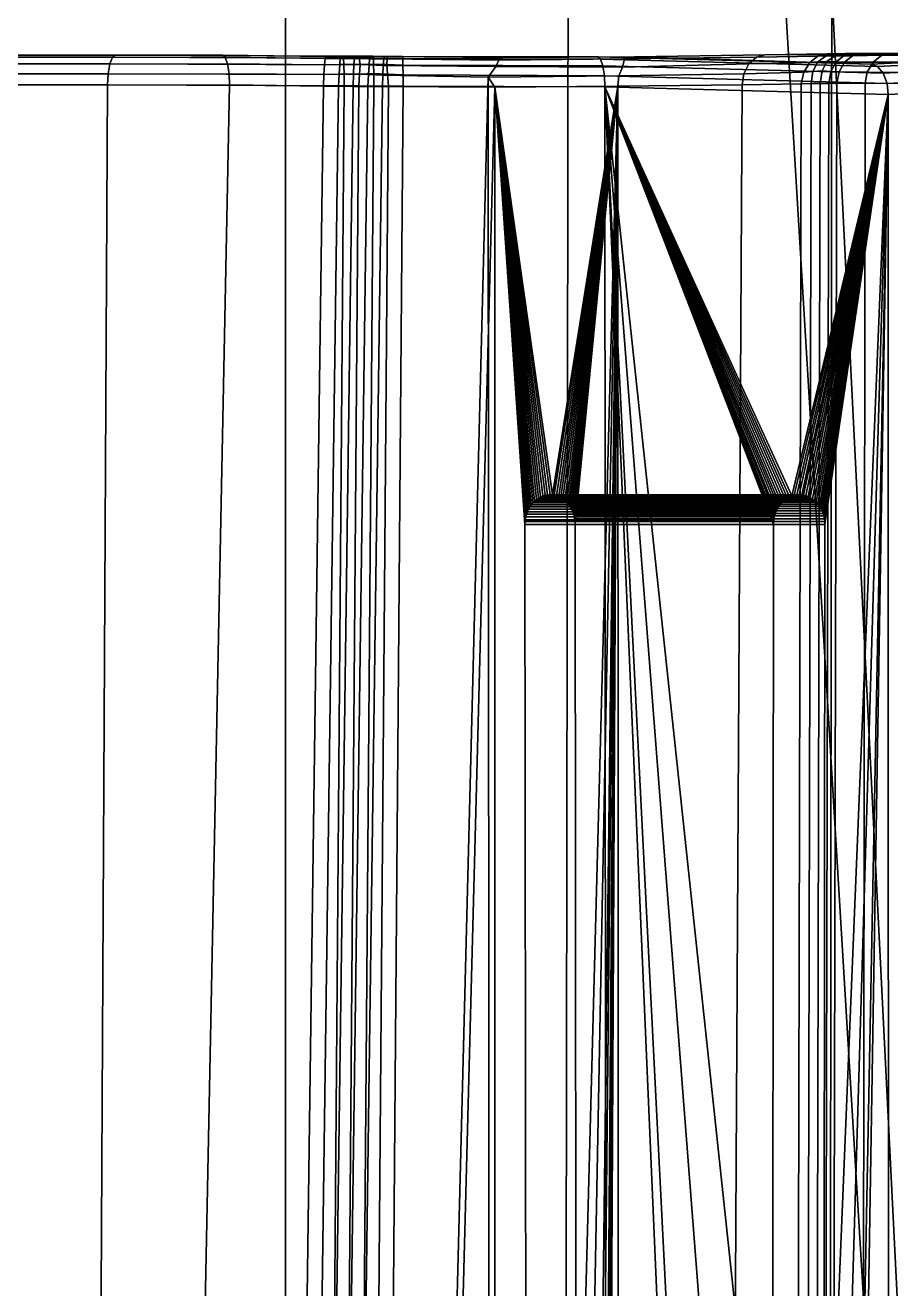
# Model space of a CAD drawing. Extents: x -11.8 to 11.8, y 0 to 23.8.
# Drawn here: x 9.103 to 10.554, y 17.733 to 19.852 of the extents above; entities that cross this region are included whole.
import ezdxf

# ---------------------------------------------------------------- set-up
doc = ezdxf.new("R2010")
doc.units = 0
doc.layers.add('SHP78CM5N_TRADECAD', color=251, linetype='CONTINUOUS')

msp = doc.modelspace()

# ---------------------------------------------------------------- linework, layer by layer
at = {"layer": 'SHP78CM5N_TRADECAD'}
for points in [[(9.5391, 4.3194, 33.0011), (9.0164, 4.4772, 33.0011), (9.0164, 21.874, 33.0011), (9.5391, 22.9691, 33.0011)], [(9.9902, 4.278, 32.9068), (9.5391, 4.3194, 33.0011), (9.5391, 22.9691, 33.0011), (10.0176, 22.9691, 32.9098)], [(10.4404, 4.4481, 32.6025), (9.9902, 4.278, 32.9068), (10.0176, 22.9691, 32.9098), (10.4583, 22.9691, 32.6203)], [(10.7448, 4.8089, 32.1522), (10.4404, 4.4481, 32.6025), (10.4583, 22.9691, 32.6203), (10.7478, 22.9691, 32.1796)], [(10.3045, 21.1022, 0.0442), (10.8391, 12.2355, 0.0397), (10.3738, 21.5475, 0.0442)], [(11.7095, 21.5475, 0.0443), (10.3738, 21.5475, 0.0442), (10.8391, 12.2355, 0.0397), (11.7095, 12.2436, 0.0397)], [(-0.9744, 21.5017, 0.042), (-11.8433, 14.8549, 0.0397), (10.8391, 12.2355, 0.0397), (0.464, 21.5017, 0.0422)], [(0.464, 21.5017, 0.0422), (10.8391, 12.2355, 0.0397), (5.4114, 21.5017, 0.0432)], [(10.8391, 12.2355, 0.0397), (10.3045, 21.1022, 0.0442), (9.2604, 21.1124, 0.044), (5.4114, 21.5017, 0.0432)], [(9.2538, 19.8016, 33.685), (8.7269, 19.8016, 33.6834), (8.7266, 19.801, 32.9934), (9.4337, 19.8016, 32.9918)], [(9.4383, 19.7981, 32.974), (9.4337, 19.8016, 32.9918), (8.7266, 19.801, 32.9934), (8.7266, 19.7975, 32.9749)], [(9.4423, 19.7869, 32.9576), (9.4383, 19.7981, 32.974), (8.7266, 19.7975, 32.9749), (8.7266, 19.7864, 32.958)], [(9.4448, 19.77, 32.9468), (9.4423, 19.7869, 32.9576), (8.7266, 19.7864, 32.958), (8.7266, 19.7695, 32.9469)], [(9.2538, 19.8016, 33.685), (9.2491, 19.7981, 33.7028), (8.727, 19.7981, 33.7018), (8.7269, 19.8016, 33.6834)], [(9.2491, 19.7981, 33.7028), (9.2448, 19.7869, 33.7192), (8.727, 19.7869, 33.7188), (8.727, 19.7981, 33.7018)], [(9.2448, 19.7869, 33.7192), (9.2419, 19.77, 33.73), (8.727, 19.77, 33.7299), (8.727, 19.7869, 33.7188)], [(9.6374, 19.7853, 33.7004), (9.6377, 19.7691, 33.7109), (9.2419, 19.77, 33.73), (9.2448, 19.7869, 33.7192)], [(9.6368, 19.7963, 33.6843), (9.6374, 19.7853, 33.7004), (9.2448, 19.7869, 33.7192), (9.2491, 19.7981, 33.7028)], [(9.636, 19.8001, 33.6654), (9.6368, 19.7963, 33.6843), (9.2491, 19.7981, 33.7028), (9.2538, 19.8016, 33.685)], [(9.636, 19.8001, 33.6654), (9.2538, 19.8016, 33.685), (9.4337, 19.8016, 32.9918), (9.6065, 19.7995, 32.9607)], [(9.6058, 19.796, 32.9403), (9.6065, 19.7995, 32.9607), (9.4337, 19.8016, 32.9918), (9.4383, 19.7981, 32.974)], [(9.6049, 19.7854, 32.9226), (9.6058, 19.796, 32.9403), (9.4383, 19.7981, 32.974), (9.4423, 19.7869, 32.9576)], [(9.6039, 19.7694, 32.9098), (9.6049, 19.7854, 32.9226), (9.4423, 19.7869, 32.9576), (9.4448, 19.77, 32.9468)], [(9.6308, 19.7959, 32.9342), (9.6058, 19.796, 32.9403), (9.6049, 19.7854, 32.9226), (9.6304, 19.7859, 32.9169)], [(9.6313, 19.7994, 32.9551), (9.6065, 19.7995, 32.9607), (9.6058, 19.796, 32.9403), (9.6308, 19.7959, 32.9342)], [(9.6609, 19.8, 33.6636), (9.636, 19.8001, 33.6654), (9.6065, 19.7995, 32.9607), (9.6313, 19.7994, 32.9551)], [(9.6541, 19.7863, 32.9116), (9.6304, 19.7859, 32.9169), (9.6291, 19.7698, 32.9057), (9.6533, 19.7704, 32.9013)], [(9.6541, 19.7863, 32.9116), (9.6551, 19.7959, 32.9282), (9.6308, 19.7959, 32.9342), (9.6304, 19.7859, 32.9169)], [(9.6551, 19.7959, 32.9282), (9.6561, 19.7993, 32.9495), (9.6313, 19.7994, 32.9551), (9.6308, 19.7959, 32.9342)], [(9.6859, 19.7998, 33.6607), (9.6609, 19.8, 33.6636), (9.6313, 19.7994, 32.9551), (9.6561, 19.7993, 32.9495)], [(9.6368, 19.7963, 33.6843), (9.636, 19.8001, 33.6654), (9.6609, 19.8, 33.6636), (9.6629, 19.7963, 33.6833)], [(9.6646, 19.786, 33.6989), (9.6374, 19.7853, 33.7004), (9.6368, 19.7963, 33.6843), (9.6629, 19.7963, 33.6833)], [(9.6541, 19.7863, 32.9116), (9.6533, 19.7704, 32.9013), (9.6785, 19.7692, 32.8966), (9.6799, 19.7853, 32.9068)], [(9.6541, 19.7863, 32.9116), (9.6799, 19.7853, 32.9068), (9.6803, 19.7956, 32.9234), (9.6551, 19.7959, 32.9282)], [(9.6803, 19.7956, 32.9234), (9.6808, 19.7992, 32.9439), (9.6561, 19.7993, 32.9495), (9.6551, 19.7959, 32.9282)], [(9.7107, 19.7996, 33.6565), (9.6859, 19.7998, 33.6607), (9.6561, 19.7993, 32.9495), (9.6808, 19.7992, 32.9439)], [(9.6629, 19.7963, 33.6833), (9.6609, 19.8, 33.6636), (9.6859, 19.7998, 33.6607), (9.6867, 19.7964, 33.6817)], [(9.6872, 19.7867, 33.6976), (9.6646, 19.786, 33.6989), (9.6629, 19.7963, 33.6833), (9.6867, 19.7964, 33.6817)], [(9.6872, 19.7867, 33.6976), (9.6874, 19.7708, 33.7073), (9.6637, 19.7699, 33.7094), (9.6646, 19.786, 33.6989)], [(9.6799, 19.7853, 32.9068), (9.7032, 19.7844, 32.9026), (9.7044, 19.7952, 32.9189), (9.6803, 19.7956, 32.9234)], [(9.7044, 19.7952, 32.9189), (9.7056, 19.7991, 32.9383), (9.6808, 19.7992, 32.9439), (9.6803, 19.7956, 32.9234)], [(9.7355, 19.7995, 33.6512), (9.7107, 19.7996, 33.6565), (9.6808, 19.7992, 32.9439), (9.7056, 19.7991, 32.9383)], [(9.6867, 19.7964, 33.6817), (9.6859, 19.7998, 33.6607), (9.7107, 19.7996, 33.6565), (9.71, 19.796, 33.6768)], [(9.6872, 19.7867, 33.6976), (9.6867, 19.7964, 33.6817), (9.71, 19.796, 33.6768), (9.7091, 19.7858, 33.6931)], [(9.6872, 19.7867, 33.6976), (9.7091, 19.7858, 33.6931), (9.7107, 19.7698, 33.7035), (9.6874, 19.7708, 33.7073)], [(9.8919, 19.7824, 32.8593), (9.8973, 19.7934, 32.8738), (9.7044, 19.7952, 32.9189), (9.7032, 19.7844, 32.9026)], [(9.8973, 19.7934, 32.8738), (9.903, 19.7978, 32.8908), (9.7056, 19.7991, 32.9383), (9.7044, 19.7952, 32.9189)], [(10.0634, 19.7985, 33.578), (9.7355, 19.7995, 33.6512), (9.7056, 19.7991, 32.9383), (9.903, 19.7978, 32.8908)], [(9.71, 19.796, 33.6768), (9.736, 19.7958, 33.6708), (9.7364, 19.785, 33.6874), (9.7091, 19.7858, 33.6931)], [(9.7107, 19.7996, 33.6565), (9.7355, 19.7995, 33.6512), (9.736, 19.7958, 33.6708), (9.71, 19.796, 33.6768)], [(10.0634, 19.7985, 33.578), (10.0676, 19.795, 33.5959), (9.736, 19.7958, 33.6708), (9.7355, 19.7995, 33.6512)], [(10.0676, 19.795, 33.5959), (10.0715, 19.7839, 33.6124), (9.7364, 19.785, 33.6874), (9.736, 19.7958, 33.6708)], [(9.8973, 19.7934, 32.8738), (9.8919, 19.7824, 32.8593), (10.1045, 19.7812, 32.7351), (10.1076, 19.7953, 32.754)], [(9.903, 19.7978, 32.8908), (9.8973, 19.7934, 32.8738), (10.1076, 19.7953, 32.754), (10.1248, 19.7988, 32.7632)], [(10.0634, 19.7985, 33.578), (9.903, 19.7978, 32.8908), (10.1248, 19.7988, 32.7632), (10.5218, 19.7865, 33.3359)], [(10.5218, 19.7865, 33.3359), (10.5323, 19.7827, 33.3511), (10.0676, 19.795, 33.5959), (10.0634, 19.7985, 33.578)], [(10.5323, 19.7827, 33.3511), (10.5419, 19.7713, 33.365), (10.0715, 19.7839, 33.6124), (10.0676, 19.795, 33.5959)], [(10.1045, 19.7812, 32.7351), (10.0983, 19.7668, 32.7249), (10.308, 19.7703, 32.5711), (10.3165, 19.7873, 32.5784)], [(10.1076, 19.7953, 32.754), (10.1045, 19.7812, 32.7351), (10.3165, 19.7873, 32.5784), (10.3293, 19.7984, 32.5895)], [(10.1248, 19.7988, 32.7632), (10.1076, 19.7953, 32.754), (10.3293, 19.7984, 32.5895), (10.3431, 19.802, 32.6017)], [(10.8573, 19.803, 33.0539), (10.5218, 19.7865, 33.3359), (10.1248, 19.7988, 32.7632), (10.3431, 19.802, 32.6017)], [(10.4086, 19.7731, 32.4366), (10.4184, 19.7893, 32.4438), (10.3165, 19.7873, 32.5784), (10.308, 19.7703, 32.5711)], [(10.4184, 19.7893, 32.4438), (10.4321, 19.8, 32.4541), (10.3293, 19.7984, 32.5895), (10.3165, 19.7873, 32.5784)], [(10.4321, 19.8, 32.4541), (10.448, 19.8038, 32.4659), (10.3431, 19.802, 32.6017), (10.3293, 19.7984, 32.5895)], [(11.0023, 19.8041, 32.8809), (10.8573, 19.803, 33.0539), (10.3431, 19.802, 32.6017), (10.448, 19.8038, 32.4659)], [(10.4323, 19.7902, 32.4242), (10.4184, 19.7893, 32.4438), (10.4086, 19.7731, 32.4366), (10.4239, 19.7742, 32.4174)], [(10.4462, 19.8004, 32.434), (10.4321, 19.8, 32.4541), (10.4184, 19.7893, 32.4438), (10.4323, 19.7902, 32.4242)], [(10.4474, 19.7911, 32.4031), (10.4323, 19.7902, 32.4242), (10.4239, 19.7742, 32.4174), (10.4392, 19.7752, 32.3971)], [(10.4631, 19.804, 32.446), (10.448, 19.8038, 32.4659), (10.4321, 19.8, 32.4541), (10.4462, 19.8004, 32.434)], [(10.4474, 19.7911, 32.4031), (10.4606, 19.8007, 32.4129), (10.4462, 19.8004, 32.434), (10.4323, 19.7902, 32.4242)], [(10.4474, 19.7911, 32.4031), (10.4392, 19.7752, 32.3971), (10.454, 19.7744, 32.3764), (10.4627, 19.7904, 32.3821)], [(10.4606, 19.8007, 32.4129), (10.4777, 19.8041, 32.4257), (10.4631, 19.804, 32.446), (10.4462, 19.8004, 32.434)], [(10.4474, 19.7911, 32.4031), (10.4627, 19.7904, 32.3821), (10.4758, 19.8006, 32.3924), (10.4606, 19.8007, 32.4129)], [(11.018, 19.8043, 32.8615), (11.0023, 19.8041, 32.8809), (10.448, 19.8038, 32.4659), (10.4631, 19.804, 32.446)], [(10.454, 19.7744, 32.3764), (10.4676, 19.7736, 32.3562), (10.4768, 19.7898, 32.3629), (10.4627, 19.7904, 32.3821)], [(10.4758, 19.8006, 32.3924), (10.492, 19.8042, 32.4051), (10.4777, 19.8041, 32.4257), (10.4606, 19.8007, 32.4129)], [(10.4627, 19.7904, 32.3821), (10.4768, 19.7898, 32.3629), (10.4902, 19.8005, 32.3727), (10.4758, 19.8006, 32.3924)], [(11.033, 19.8044, 32.8415), (11.018, 19.8043, 32.8615), (10.4631, 19.804, 32.446), (10.4777, 19.8041, 32.4257)], [(10.5148, 19.7732, 32.2842), (10.5247, 19.7901, 32.2893), (10.4768, 19.7898, 32.3629), (10.4676, 19.7736, 32.3562)], [(10.4902, 19.8005, 32.3727), (10.5058, 19.8043, 32.3843), (10.492, 19.8042, 32.4051), (10.4758, 19.8006, 32.3924)], [(10.5247, 19.7901, 32.2893), (10.5397, 19.8013, 32.2971), (10.4902, 19.8005, 32.3727), (10.4768, 19.7898, 32.3629)], [(11.0473, 19.8045, 32.8209), (11.033, 19.8044, 32.8415), (10.4777, 19.8041, 32.4257), (10.492, 19.8042, 32.4051)], [(10.5397, 19.8013, 32.2971), (10.5561, 19.8048, 32.3055), (10.5058, 19.8043, 32.3843), (10.4902, 19.8005, 32.3727)], [(11.0608, 19.8046, 32.7998), (11.0473, 19.8045, 32.8209), (10.492, 19.8042, 32.4051), (10.5058, 19.8043, 32.3843)], [(11.1695, 19.8047, 32.6244), (11.0608, 19.8046, 32.7998), (10.5058, 19.8043, 32.3843), (10.5561, 19.8048, 32.3055)], [(10.5989, 19.7727, 32.106), (10.6095, 19.7896, 32.1095), (10.5247, 19.7901, 32.2893), (10.5148, 19.7732, 32.2842)], [(10.5323, 19.7827, 33.3511), (10.5218, 19.7865, 33.3359), (10.8573, 19.803, 33.0539), (10.8711, 19.7995, 33.0661)], [(10.6095, 19.7896, 32.1095), (10.6256, 19.8007, 32.1148), (10.5397, 19.8013, 32.2971), (10.5247, 19.7901, 32.2893)], [(10.5419, 19.7713, 33.365), (10.5323, 19.7827, 33.3511), (10.8711, 19.7995, 33.0661), (10.8838, 19.7884, 33.0774)], [(10.6256, 19.8007, 32.1148), (10.6431, 19.8042, 32.1205), (10.5561, 19.8048, 32.3055), (10.5397, 19.8013, 32.2971)], [(10.5483, 19.7542, 33.3741), (10.5419, 19.7713, 33.365), (10.8838, 19.7884, 33.0774), (10.892, 19.7715, 33.0848)], [(9.4453, 19.7516, 32.9434), (9.4448, 19.77, 32.9468), (8.7266, 19.7695, 32.9469), (8.7267, 19.7511, 32.9434)], [(9.2419, 19.77, 33.73), (9.2409, 19.7516, 33.7334), (8.7269, 19.7516, 33.7334), (8.727, 19.77, 33.7299)], [(9.6377, 19.7691, 33.7109), (9.6377, 19.75, 33.7144), (9.2409, 19.7516, 33.7334), (9.2419, 19.77, 33.73)], [(9.603, 19.7498, 32.9036), (9.6039, 19.7694, 32.9098), (9.4448, 19.77, 32.9468), (9.4453, 19.7516, 32.9434)], [(9.6039, 19.7694, 32.9098), (9.603, 19.7498, 32.9036), (9.628, 19.7494, 32.9012), (9.6291, 19.7698, 32.9057)], [(9.6304, 19.7859, 32.9169), (9.6049, 19.7854, 32.9226), (9.6039, 19.7694, 32.9098), (9.6291, 19.7698, 32.9057)], [(9.6291, 19.7698, 32.9057), (9.628, 19.7494, 32.9012), (9.6529, 19.7491, 32.8977), (9.6533, 19.7704, 32.9013)], [(9.6637, 19.7699, 33.7094), (9.6377, 19.7691, 33.7109), (9.6374, 19.7853, 33.7004), (9.6646, 19.786, 33.6989)], [(9.6626, 19.7499, 33.7132), (9.6377, 19.75, 33.7144), (9.6377, 19.7691, 33.7109), (9.6637, 19.7699, 33.7094)], [(9.6533, 19.7704, 32.9013), (9.6529, 19.7491, 32.8977), (9.6775, 19.749, 32.8933), (9.6785, 19.7692, 32.8966)], [(9.6874, 19.7708, 33.7073), (9.6874, 19.7498, 33.7108), (9.6626, 19.7499, 33.7132), (9.6637, 19.7699, 33.7094)], [(9.6775, 19.749, 32.8933), (9.7019, 19.749, 32.888), (9.7024, 19.7681, 32.8917), (9.6785, 19.7692, 32.8966)], [(9.6785, 19.7692, 32.8966), (9.7024, 19.7681, 32.8917), (9.7032, 19.7844, 32.9026), (9.6799, 19.7853, 32.9068)], [(9.7107, 19.7698, 33.7035), (9.7121, 19.7497, 33.7072), (9.6874, 19.7498, 33.7108), (9.6874, 19.7708, 33.7073)], [(9.8904, 19.7478, 32.8411), (9.8795, 19.7645, 32.8485), (9.7024, 19.7681, 32.8917), (9.7019, 19.749, 32.888)], [(9.8795, 19.7645, 32.8485), (9.8919, 19.7824, 32.8593), (9.7032, 19.7844, 32.9026), (9.7024, 19.7681, 32.8917)], [(9.7091, 19.7858, 33.6931), (9.7364, 19.785, 33.6874), (9.7366, 19.7688, 33.6985), (9.7107, 19.7698, 33.7035)], [(9.7366, 19.7688, 33.6985), (9.7365, 19.7496, 33.7026), (9.7121, 19.7497, 33.7072), (9.7107, 19.7698, 33.7035)], [(10.0715, 19.7839, 33.6124), (10.0741, 19.7669, 33.6232), (9.7366, 19.7688, 33.6985), (9.7364, 19.785, 33.6874)], [(10.0741, 19.7669, 33.6232), (10.0749, 19.7485, 33.6266), (9.7365, 19.7496, 33.7026), (9.7366, 19.7688, 33.6985)], [(9.8919, 19.7824, 32.8593), (9.8795, 19.7645, 32.8485), (10.0983, 19.7668, 32.7249), (10.1045, 19.7812, 32.7351)], [(9.8795, 19.7645, 32.8485), (9.8904, 19.7478, 32.8411), (10.0966, 19.7496, 32.7218), (10.0983, 19.7668, 32.7249)], [(10.5419, 19.7713, 33.365), (10.5483, 19.7542, 33.3741), (10.0741, 19.7669, 33.6232), (10.0715, 19.7839, 33.6124)], [(10.5483, 19.7542, 33.3741), (10.5503, 19.7357, 33.377), (10.0749, 19.7485, 33.6266), (10.0741, 19.7669, 33.6232)], [(10.0983, 19.7668, 32.7249), (10.0966, 19.7496, 32.7218), (10.3053, 19.7519, 32.5689), (10.308, 19.7703, 32.5711)], [(10.4041, 19.7536, 32.4333), (10.4086, 19.7731, 32.4366), (10.308, 19.7703, 32.5711), (10.3053, 19.7519, 32.5689)], [(10.4086, 19.7731, 32.4366), (10.4041, 19.7536, 32.4333), (10.4207, 19.7538, 32.4146), (10.4239, 19.7742, 32.4174)], [(10.4239, 19.7742, 32.4174), (10.4207, 19.7538, 32.4146), (10.4362, 19.754, 32.3951), (10.4392, 19.7752, 32.3971)], [(10.4392, 19.7752, 32.3971), (10.4362, 19.754, 32.3951), (10.4507, 19.7542, 32.3747), (10.454, 19.7744, 32.3764)], [(10.4507, 19.7542, 32.3747), (10.464, 19.7544, 32.3537), (10.4676, 19.7736, 32.3562), (10.454, 19.7744, 32.3764)], [(10.5116, 19.7548, 32.2826), (10.5148, 19.7732, 32.2842), (10.4676, 19.7736, 32.3562), (10.464, 19.7544, 32.3537)], [(10.5956, 19.7543, 32.1049), (10.5989, 19.7727, 32.106), (10.5148, 19.7732, 32.2842), (10.5116, 19.7548, 32.2826)], [(10.5503, 19.7357, 33.377), (10.5483, 19.7542, 33.3741), (10.892, 19.7715, 33.0848), (10.8946, 19.7531, 33.0873)], [(9.1491, 4.8909, 32.9415), (9.4453, 19.7516, 32.9434), (8.7267, 19.7511, 32.9434), (8.4975, 4.8901, 32.9434)], [(8.7269, 19.7516, 33.7334), (9.2409, 19.7516, 33.7334), (9.1675, 5.7975, 33.7316), (8.5088, 5.7928, 33.7334)], [(9.4453, 19.7516, 32.9434), (9.1491, 4.8909, 32.9415), (9.4024, 4.8905, 32.949), (9.603, 19.7498, 32.9036)], [(9.1675, 5.7975, 33.7316), (9.2409, 19.7516, 33.7334), (9.6377, 19.75, 33.7144), (9.5289, 5.8, 33.7295)], [(9.4024, 4.8905, 32.949), (9.4272, 4.8906, 32.9465), (9.628, 19.7494, 32.9012), (9.603, 19.7498, 32.9036)], [(9.4272, 4.8906, 32.9465), (9.4519, 4.8906, 32.943), (9.6529, 19.7491, 32.8977), (9.628, 19.7494, 32.9012)], [(9.4519, 4.8906, 32.943), (9.4765, 4.8906, 32.9386), (9.6775, 19.749, 32.8933), (9.6529, 19.7491, 32.8977)], [(9.4765, 4.8906, 32.9386), (9.5009, 4.8906, 32.9333), (9.7019, 19.749, 32.888), (9.6775, 19.749, 32.8933)], [(9.5009, 4.8906, 32.9333), (9.8895, 4.8904, 32.842), (9.8795, 19.7645, 32.8485)], [(9.5009, 4.8906, 32.9333), (9.8795, 19.7645, 32.8485), (9.8904, 19.7478, 32.8411)], [(9.8904, 19.7478, 32.8411), (9.7019, 19.749, 32.888), (9.5009, 4.8906, 32.9333)], [(9.6377, 19.75, 33.7144), (9.6626, 19.7499, 33.7132), (9.5534, 5.7989, 33.7288), (9.5289, 5.8, 33.7295)], [(9.6626, 19.7499, 33.7132), (9.6874, 19.7498, 33.7108), (9.5777, 5.7954, 33.7269), (9.5534, 5.7989, 33.7288)], [(9.6874, 19.7498, 33.7108), (9.7121, 19.7497, 33.7072), (9.6014, 5.7895, 33.7238), (9.5777, 5.7954, 33.7269)], [(9.7121, 19.7497, 33.7072), (9.7365, 19.7496, 33.7026), (9.6242, 5.7813, 33.7197), (9.6014, 5.7895, 33.7238)], [(9.6242, 5.7813, 33.7197), (9.7365, 19.7496, 33.7026), (10.0749, 19.7485, 33.6266), (10.0836, 5.5886, 33.6232)], [(9.8904, 19.7478, 32.8411), (9.8795, 19.7645, 32.8485), (9.8895, 4.8904, 32.842)], [(9.9427, 17.1145, 32.816), (9.9409, 19.0145, 32.8132), (9.8904, 19.7478, 32.8411), (9.8895, 4.8904, 32.842)], [(9.9871, 19.0643, 32.7835), (10.0966, 19.7496, 32.7218), (9.8904, 19.7478, 32.8411)], [(9.9415, 19.0227, 32.8129), (9.9423, 19.0273, 32.8123), (9.8904, 19.7478, 32.8411)], [(9.9636, 19.059, 32.7986), (9.9672, 19.0609, 32.7963), (9.8904, 19.7478, 32.8411)], [(9.983, 19.0645, 32.7862), (9.9871, 19.0643, 32.7835), (9.8904, 19.7478, 32.8411)], [(9.9789, 19.0643, 32.7888), (9.983, 19.0645, 32.7862), (9.8904, 19.7478, 32.8411)], [(9.9542, 19.051, 32.8047), (9.9571, 19.054, 32.8028), (9.8904, 19.7478, 32.8411)], [(9.9748, 19.0636, 32.7914), (9.9789, 19.0643, 32.7888), (9.8904, 19.7478, 32.8411)], [(9.945, 19.0361, 32.8106), (9.9469, 19.0402, 32.8094), (9.8904, 19.7478, 32.8411)], [(9.9709, 19.0625, 32.7939), (9.9748, 19.0636, 32.7914), (9.8904, 19.7478, 32.8411)], [(9.9423, 19.0273, 32.8123), (9.9435, 19.0318, 32.8116), (9.8904, 19.7478, 32.8411)], [(9.9435, 19.0318, 32.8116), (9.945, 19.0361, 32.8106), (9.8904, 19.7478, 32.8411)], [(9.9571, 19.054, 32.8028), (9.9603, 19.0566, 32.8008), (9.8904, 19.7478, 32.8411)], [(9.9672, 19.0609, 32.7963), (9.9709, 19.0625, 32.7939), (9.8904, 19.7478, 32.8411)], [(9.9409, 19.0145, 32.8132), (9.9411, 19.0195, 32.8131), (9.8904, 19.7478, 32.8411)], [(9.9469, 19.0402, 32.8094), (9.949, 19.0441, 32.808), (9.8904, 19.7478, 32.8411)], [(9.9515, 19.0477, 32.8064), (9.9542, 19.051, 32.8047), (9.8904, 19.7478, 32.8411)], [(9.9603, 19.0566, 32.8008), (9.9636, 19.059, 32.7986), (9.8904, 19.7478, 32.8411)], [(9.9411, 19.0195, 32.8131), (9.9415, 19.0227, 32.8129), (9.8904, 19.7478, 32.8411)], [(9.949, 19.0441, 32.808), (9.9515, 19.0477, 32.8064), (9.8904, 19.7478, 32.8411)], [(10.0966, 19.7496, 32.7218), (9.9871, 19.0643, 32.7835), (9.9898, 19.0639, 32.7818)], [(10.0966, 19.7496, 32.7218), (9.9898, 19.0639, 32.7818), (9.9938, 19.0629, 32.7793)], [(10.0966, 19.7496, 32.7218), (9.9938, 19.0629, 32.7793), (9.9976, 19.0615, 32.7768)], [(10.0966, 19.7496, 32.7218), (9.9976, 19.0615, 32.7768), (10.0012, 19.0597, 32.7745)], [(10.0966, 19.7496, 32.7218), (10.0012, 19.0597, 32.7745), (10.0046, 19.0575, 32.7723)], [(10.0966, 19.7496, 32.7218), (10.0046, 19.0575, 32.7723), (10.0079, 19.0549, 32.7702)], [(10.0966, 19.7496, 32.7218), (10.0079, 19.0549, 32.7702), (10.0109, 19.052, 32.7683)], [(10.0966, 19.7496, 32.7218), (10.0109, 19.052, 32.7683), (10.0137, 19.0488, 32.7665)], [(10.0966, 19.7496, 32.7218), (10.0137, 19.0488, 32.7665), (10.0162, 19.0453, 32.7649)], [(10.0966, 19.7496, 32.7218), (10.0162, 19.0453, 32.7649), (10.0185, 19.0415, 32.7635)], [(10.0966, 19.7496, 32.7218), (10.0185, 19.0415, 32.7635), (10.0204, 19.0375, 32.7622)], [(10.0966, 19.7496, 32.7218), (10.0204, 19.0375, 32.7622), (10.0221, 19.0333, 32.7612)], [(10.0966, 19.7496, 32.7218), (10.0221, 19.0333, 32.7612), (10.0234, 19.0289, 32.7604)], [(10.0966, 19.7496, 32.7218), (10.0234, 19.0289, 32.7604), (10.0243, 19.0242, 32.7598)], [(10.0966, 19.7496, 32.7218), (10.0243, 19.0242, 32.7598), (10.0249, 19.0195, 32.7594)], [(10.0966, 19.7496, 32.7218), (10.0249, 19.0195, 32.7594), (10.0251, 19.0145, 32.7593)], [(10.0966, 19.7496, 32.7218), (10.0251, 19.0145, 32.7593), (10.0269, 17.1145, 32.762)], [(10.0269, 17.1145, 32.762), (10.0277, 16.1395, 32.7634), (10.0966, 19.7496, 32.7218)], [(10.0966, 19.7496, 32.7218), (10.0277, 16.1395, 32.7634), (10.0295, 14.2395, 32.7661)], [(10.0295, 14.2395, 32.7661), (10.0301, 13.2695, 32.7676), (10.0966, 19.7496, 32.7218)], [(10.0966, 19.7496, 32.7218), (10.0301, 13.2695, 32.7676), (10.0304, 13.2645, 32.7675)], [(10.0966, 19.7496, 32.7218), (10.0304, 13.2645, 32.7675), (10.0321, 11.3645, 32.7702)], [(10.0321, 11.3645, 32.7702), (10.0326, 10.3945, 32.7714), (10.0966, 19.7496, 32.7218)], [(10.0966, 19.7496, 32.7218), (10.0326, 10.3945, 32.7714), (10.0328, 10.3895, 32.7713)], [(10.0328, 10.3895, 32.7713), (10.034, 8.4895, 32.7732), (10.0966, 19.7496, 32.7218)], [(10.034, 8.4895, 32.7732), (10.0346, 7.5145, 32.7742), (10.0966, 19.7496, 32.7218)], [(10.0966, 19.7496, 32.7218), (10.0346, 7.5145, 32.7742), (10.0359, 5.6145, 32.7761), (10.102, 4.8903, 32.7336)], [(10.0749, 19.7485, 33.6266), (10.5503, 19.7357, 33.377), (10.3885, 19.0625, 33.4615)], [(10.0836, 5.5886, 33.6232), (10.0749, 19.7485, 33.6266), (10.3539, 13.2645, 33.4735), (10.355, 11.3645, 33.4753)], [(10.0749, 19.7485, 33.6266), (10.3885, 19.0625, 33.4615), (10.3847, 19.0609, 33.4637)], [(10.0749, 19.7485, 33.6266), (10.3847, 19.0609, 33.4637), (10.381, 19.059, 33.4658)], [(10.0749, 19.7485, 33.6266), (10.381, 19.059, 33.4658), (10.3776, 19.0566, 33.4679)], [(10.0749, 19.7485, 33.6266), (10.3776, 19.0566, 33.4679), (10.3743, 19.054, 33.4698)], [(10.0749, 19.7485, 33.6266), (10.3743, 19.054, 33.4698), (10.3713, 19.051, 33.4716)], [(10.0749, 19.7485, 33.6266), (10.3713, 19.051, 33.4716), (10.3685, 19.0477, 33.4732)], [(10.0749, 19.7485, 33.6266), (10.3685, 19.0477, 33.4732), (10.366, 19.0441, 33.4746)], [(10.0749, 19.7485, 33.6266), (10.366, 19.0441, 33.4746), (10.3638, 19.0402, 33.4759)], [(10.0749, 19.7485, 33.6266), (10.3638, 19.0402, 33.4759), (10.3619, 19.0361, 33.477)], [(10.0749, 19.7485, 33.6266), (10.3619, 19.0361, 33.477), (10.3604, 19.0318, 33.4779)], [(10.0749, 19.7485, 33.6266), (10.3604, 19.0318, 33.4779), (10.3591, 19.0273, 33.4787)], [(10.0749, 19.7485, 33.6266), (10.3591, 19.0273, 33.4787), (10.3583, 19.0227, 33.4792)], [(10.0749, 19.7485, 33.6266), (10.3583, 19.0227, 33.4792), (10.3579, 19.0195, 33.4794)], [(10.0749, 19.7485, 33.6266), (10.3579, 19.0195, 33.4794), (10.3577, 19.0145, 33.4795)], [(10.0749, 19.7485, 33.6266), (10.3577, 19.0145, 33.4795), (10.356, 17.1145, 33.4768)], [(10.0749, 19.7485, 33.6266), (10.3551, 16.1395, 33.4754), (10.3534, 14.2395, 33.4727)], [(10.0749, 19.7485, 33.6266), (10.356, 17.1145, 33.4768), (10.3551, 16.1395, 33.4754)], [(10.0749, 19.7485, 33.6266), (10.3534, 14.2395, 33.4727), (10.3539, 13.2645, 33.4735)], [(10.102, 4.8903, 32.7336), (10.2223, 4.8903, 32.6393), (10.3053, 19.7519, 32.5689), (10.0966, 19.7496, 32.7218)], [(10.3053, 19.7519, 32.5689), (10.2223, 4.8903, 32.6393), (10.3698, 4.8904, 32.5108), (10.4041, 19.7536, 32.4333)], [(10.3698, 4.8904, 32.5108), (10.3863, 4.8904, 32.4921), (10.4207, 19.7538, 32.4146), (10.4041, 19.7536, 32.4333)], [(10.3863, 4.8904, 32.4921), (10.4018, 4.8903, 32.4726), (10.4362, 19.754, 32.3951), (10.4207, 19.7538, 32.4146)], [(10.4018, 4.8903, 32.4726), (10.4161, 4.8901, 32.4523), (10.4507, 19.7542, 32.3747), (10.4362, 19.754, 32.3951)], [(10.4161, 4.8901, 32.4523), (10.4294, 4.8898, 32.4313), (10.464, 19.7544, 32.3537), (10.4507, 19.7542, 32.3747)], [(10.5116, 19.7548, 32.2826), (10.464, 19.7544, 32.3537), (10.4294, 4.8898, 32.4313), (10.4894, 3.9459, 32.3223)], [(10.4894, 3.9459, 32.3223), (10.5848, 3.9462, 32.1012), (10.5956, 19.7543, 32.1049), (10.5116, 19.7548, 32.2826)], [(10.5526, 4.8909, 33.3753), (10.5503, 19.7357, 33.377), (10.8946, 19.7531, 33.0873), (10.8, 4.8909, 33.1847)], [(10.5503, 19.7357, 33.377), (10.3925, 19.0636, 33.4591), (10.3885, 19.0625, 33.4615)], [(10.5503, 19.7357, 33.377), (10.3966, 19.0643, 33.4567), (10.3925, 19.0636, 33.4591)], [(10.5503, 19.7357, 33.377), (10.4009, 19.0645, 33.4542), (10.3966, 19.0643, 33.4567)], [(10.5503, 19.7357, 33.377), (10.4051, 19.0643, 33.4517), (10.4009, 19.0645, 33.4542)], [(10.5503, 19.7357, 33.377), (10.4079, 19.0639, 33.4501), (10.4051, 19.0643, 33.4517)], [(10.5503, 19.7357, 33.377), (10.4119, 19.0629, 33.4477), (10.4079, 19.0639, 33.4501)], [(10.5503, 19.7357, 33.377), (10.4158, 19.0615, 33.4454), (10.4119, 19.0629, 33.4477)], [(10.5503, 19.7357, 33.377), (10.4195, 19.0597, 33.4432), (10.4158, 19.0615, 33.4454)], [(10.5503, 19.7357, 33.377), (10.423, 19.0575, 33.4411), (10.4195, 19.0597, 33.4432)], [(10.5503, 19.7357, 33.377), (10.4264, 19.0549, 33.4392), (10.423, 19.0575, 33.4411)], [(10.5503, 19.7357, 33.377), (10.4295, 19.052, 33.4374), (10.4264, 19.0549, 33.4392)], [(10.5503, 19.7357, 33.377), (10.4323, 19.0488, 33.4357), (10.4295, 19.052, 33.4374)], [(10.5503, 19.7357, 33.377), (10.4349, 19.0453, 33.4342), (10.4323, 19.0488, 33.4357)], [(10.5503, 19.7357, 33.377), (10.4372, 19.0415, 33.4328), (10.4349, 19.0453, 33.4342)], [(10.5503, 19.7357, 33.377), (10.4392, 19.0375, 33.4316), (10.4372, 19.0415, 33.4328)], [(10.5503, 19.7357, 33.377), (10.4409, 19.0333, 33.4306), (10.4392, 19.0375, 33.4316)], [(10.5503, 19.7357, 33.377), (10.4422, 19.0289, 33.4298), (10.4409, 19.0333, 33.4306)], [(10.5503, 19.7357, 33.377), (10.4422, 17.1145, 33.4261), (10.444, 19.0145, 33.4288)], [(10.5503, 19.7357, 33.377), (10.4432, 19.0242, 33.4292), (10.4422, 19.0289, 33.4298)], [(10.5503, 19.7357, 33.377), (10.4428, 16.1395, 33.4269), (10.4422, 17.1145, 33.4261)], [(10.5503, 19.7357, 33.377), (10.4439, 14.2395, 33.4286), (10.4428, 16.1395, 33.4269)], [(10.5503, 19.7357, 33.377), (10.4438, 19.0195, 33.4289), (10.4432, 19.0242, 33.4292)], [(10.5503, 19.7357, 33.377), (10.444, 19.0145, 33.4288), (10.4438, 19.0195, 33.4289)], [(10.5503, 19.7357, 33.377), (10.4444, 13.2645, 33.4295), (10.4439, 14.2395, 33.4286)], [(10.4444, 13.2645, 33.4295), (10.5503, 19.7357, 33.377), (10.5526, 4.8909, 33.3753), (10.4456, 11.3645, 33.4313)], [(9.949, 19.0441, 32.808), (10.366, 19.0441, 33.4746), (10.3685, 19.0477, 33.4732), (9.9515, 19.0477, 32.8064)], [(9.9515, 19.0477, 32.8064), (10.3685, 19.0477, 33.4732), (10.3713, 19.051, 33.4716), (9.9542, 19.051, 32.8047)], [(9.9542, 19.051, 32.8047), (10.3713, 19.051, 33.4716), (10.3743, 19.054, 33.4698), (9.9571, 19.054, 32.8028)], [(9.9571, 19.054, 32.8028), (10.3743, 19.054, 33.4698), (10.3776, 19.0566, 33.4679), (9.9603, 19.0566, 32.8008)], [(9.9603, 19.0566, 32.8008), (10.3776, 19.0566, 33.4679), (10.381, 19.059, 33.4658), (9.9636, 19.059, 32.7986)], [(9.9636, 19.059, 32.7986), (10.381, 19.059, 33.4658), (10.3847, 19.0609, 33.4637), (9.9672, 19.0609, 32.7963)], [(9.9672, 19.0609, 32.7963), (10.3847, 19.0609, 33.4637), (10.3885, 19.0625, 33.4615), (9.9709, 19.0625, 32.7939)], [(9.9709, 19.0625, 32.7939), (10.3885, 19.0625, 33.4615), (10.3925, 19.0636, 33.4591), (9.9748, 19.0636, 32.7914)], [(9.9748, 19.0636, 32.7914), (10.3925, 19.0636, 33.4591), (10.3966, 19.0643, 33.4567), (9.9789, 19.0643, 32.7888)], [(9.9789, 19.0643, 32.7888), (10.3966, 19.0643, 33.4567), (10.4009, 19.0645, 33.4542), (9.983, 19.0645, 32.7862)], [(9.9871, 19.0643, 32.7835), (9.983, 19.0645, 32.7862), (10.4009, 19.0645, 33.4542), (10.4051, 19.0643, 33.4517)], [(9.983, 19.0645, 32.7862), (9.9871, 19.0643, 32.7835), (9.9871, 19.0643, 32.7835)], [(9.9871, 19.0643, 32.7835), (9.9871, 19.0643, 32.7835), (9.9898, 19.0639, 32.7818)], [(9.9898, 19.0639, 32.7818), (9.9871, 19.0643, 32.7835), (10.4051, 19.0643, 33.4517), (10.4079, 19.0639, 33.4501)], [(9.9898, 19.0639, 32.7818), (10.4079, 19.0639, 33.4501), (10.4119, 19.0629, 33.4477), (9.9938, 19.0629, 32.7793)], [(9.9938, 19.0629, 32.7793), (10.4119, 19.0629, 33.4477), (10.4158, 19.0615, 33.4454), (9.9976, 19.0615, 32.7768)], [(9.9976, 19.0615, 32.7768), (10.4158, 19.0615, 33.4454), (10.4195, 19.0597, 33.4432), (10.0012, 19.0597, 32.7745)], [(10.0012, 19.0597, 32.7745), (10.4195, 19.0597, 33.4432), (10.423, 19.0575, 33.4411), (10.0046, 19.0575, 32.7723)], [(10.0046, 19.0575, 32.7723), (10.423, 19.0575, 33.4411), (10.4264, 19.0549, 33.4392), (10.0079, 19.0549, 32.7702)], [(10.0079, 19.0549, 32.7702), (10.4264, 19.0549, 33.4392), (10.4295, 19.052, 33.4374), (10.0109, 19.052, 32.7683)], [(10.0109, 19.052, 32.7683), (10.4295, 19.052, 33.4374), (10.4323, 19.0488, 33.4357), (10.0137, 19.0488, 32.7665)], [(10.0137, 19.0488, 32.7665), (10.4323, 19.0488, 33.4357), (10.4349, 19.0453, 33.4342), (10.0162, 19.0453, 32.7649)], [(10.0162, 19.0453, 32.7649), (10.4349, 19.0453, 33.4342), (10.4372, 19.0415, 33.4328), (10.0185, 19.0415, 32.7635)], [(10.4158, 19.0615, 33.4454), (10.4195, 19.0597, 33.4432), (10.4079, 19.0639, 33.4501), (10.4119, 19.0629, 33.4477)], [(9.9415, 19.0227, 32.8129), (10.3583, 19.0227, 33.4792), (10.3591, 19.0273, 33.4787), (9.9423, 19.0273, 32.8123)], [(9.9423, 19.0273, 32.8123), (10.3591, 19.0273, 33.4787), (10.3604, 19.0318, 33.4779), (9.9435, 19.0318, 32.8116)], [(9.9435, 19.0318, 32.8116), (10.3604, 19.0318, 33.4779), (10.3619, 19.0361, 33.477), (9.945, 19.0361, 32.8106)], [(9.945, 19.0361, 32.8106), (10.3619, 19.0361, 33.477), (10.3638, 19.0402, 33.4759), (9.9469, 19.0402, 32.8094)], [(9.9469, 19.0402, 32.8094), (10.3638, 19.0402, 33.4759), (10.366, 19.0441, 33.4746), (9.949, 19.0441, 32.808)], [(10.0185, 19.0415, 32.7635), (10.4372, 19.0415, 33.4328), (10.4392, 19.0375, 33.4316), (10.0204, 19.0375, 32.7622)], [(10.0204, 19.0375, 32.7622), (10.4392, 19.0375, 33.4316), (10.4409, 19.0333, 33.4306), (10.0221, 19.0333, 32.7612)], [(10.0221, 19.0333, 32.7612), (10.4409, 19.0333, 33.4306), (10.4422, 19.0289, 33.4298), (10.0234, 19.0289, 32.7604)], [(10.0234, 19.0289, 32.7604), (10.4422, 19.0289, 33.4298), (10.4432, 19.0242, 33.4292), (10.0243, 19.0242, 32.7598)], [(10.0243, 19.0242, 32.7598), (10.4432, 19.0242, 33.4292), (10.4438, 19.0195, 33.4289), (10.0249, 19.0195, 32.7594)], [(9.9409, 19.0145, 32.8132), (10.3577, 19.0145, 33.4795), (10.3579, 19.0195, 33.4794), (9.9411, 19.0195, 32.8131)], [(10.3577, 19.0145, 33.4795), (9.9409, 19.0145, 32.8132), (9.9427, 17.1145, 32.816), (10.356, 17.1145, 33.4768)], [(9.9411, 19.0195, 32.8131), (10.3579, 19.0195, 33.4794), (10.3583, 19.0227, 33.4792), (9.9415, 19.0227, 32.8129)], [(10.444, 19.0145, 33.4288), (10.0251, 19.0145, 32.7593), (10.0249, 19.0195, 32.7594), (10.4438, 19.0195, 33.4289)], [(10.4422, 17.1145, 33.4261), (10.0269, 17.1145, 32.762), (10.0251, 19.0145, 32.7593), (10.444, 19.0145, 33.4288)]]:
    msp.add_3dface(points, dxfattribs=at)

doc.saveas('drawing.dxf')
